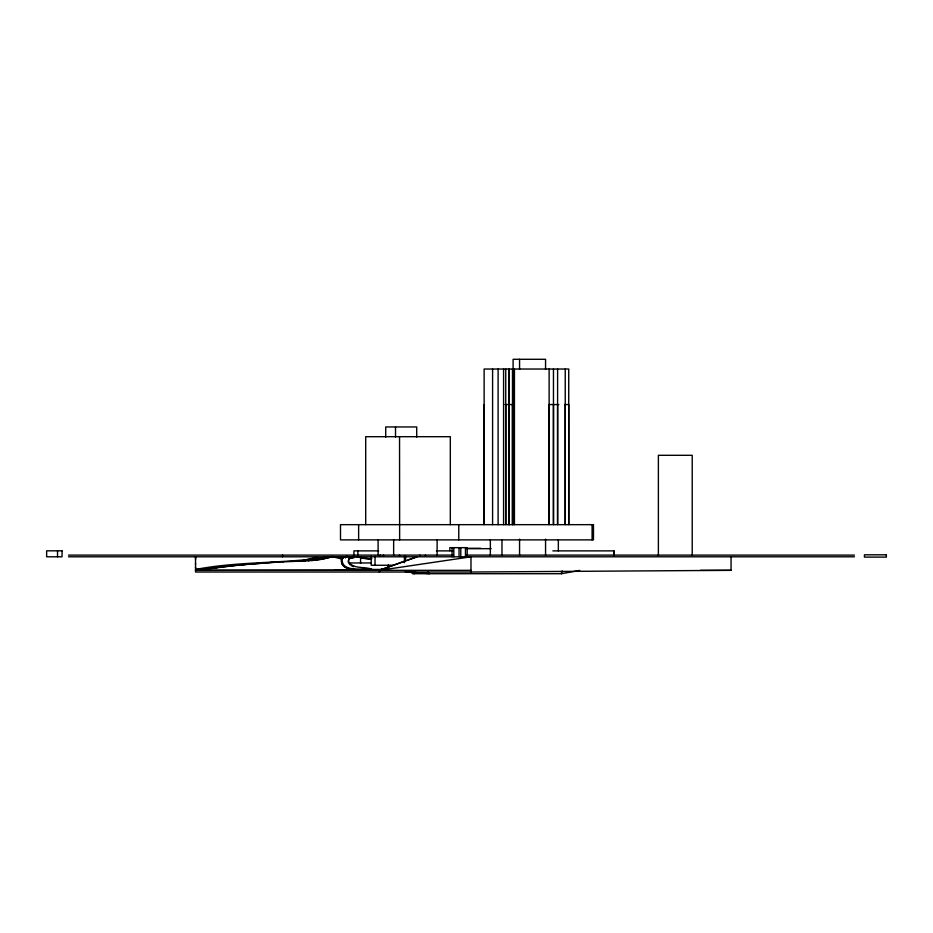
<?xml version="1.0" encoding="UTF-8"?>
<svg xmlns="http://www.w3.org/2000/svg" width="933" height="933" viewBox="0 0 933 933"><rect width="100%" height="100%" fill="white"/><g stroke="black" fill="none" stroke-linecap="round" stroke-linejoin="round"><path stroke-width="1.4" d="M195.545 567.789L195.545 566.949M195.545 564.418L195.545 563.567M195.545 559.52L195.545 556.803L195.545 572.022L470.978 572.022L731.064 570.331L731.064 556.803M331.46 556.803L342.166 556.803C338.457 565.176 347.146 569.643 354.237 569.538M492.589 524.661L492.589 369.025M498.105 524.661L498.105 369.025M503.587 524.661L503.587 369.025M505.744 369.025L505.744 524.661L505.733 404.549M509.045 524.661L509.045 369.025M509.15 369.025L509.15 524.661L509.056 404.549M512.485 369.025L512.485 524.661L512.474 404.549M514.433 524.661L514.433 369.025M549.129 369.025L549.129 524.661L549.14 404.549M553.467 369.025L553.467 524.661L553.479 404.549M557.596 369.025L557.596 524.661L557.607 404.549M565.235 369.025L565.235 524.661L565.246 404.549M388.303 568.255L388.431 564.792M341.688 561.631C341.326 567.987 349.957 568.908 354.575 569.562M414.835 570.949L414.392 573.713L408.269 571.462M379.299 572.022L380.163 569.981M562.121 570.891L561.468 573.713L412.421 573.713M371.777 558.587C367.066 561.818 349.059 550.505 348.359 561.246C352.522 569.562 364.64 566.191 371.905 569.282C363.042 568.255 341.233 572.652 342.166 559.077L332.824 556.803L320.451 559.462L308.531 560.815M342.912 558.435L343.507 557.549L343.099 558.132M343.099 557.281L343.507 556.698M380.256 569.923L403.826 561.433M379.591 570.331L470.978 556.803L470.978 572.022M408.024 559.963L417.051 556.803L381.107 569.748L334.655 569.748L383.988 569.41M317.395 557.129L299.994 561.246M330.434 556.558C285.906 563.964 240.084 560.861 195.545 569.48L200.292 569.223M323.133 558.995L332.824 556.465M351.1 556.919L352.359 556.674L352.359 557.526L348.837 558.995L348.359 562.098M579.708 570.413L561.468 573.713L561.468 572.582M323.04 559.007L311.797 560.546M470.978 570.331L195.545 570.331L242.183 564.698L278.326 562.063M335.04 570.203L195.545 570.331L216.456 567.567M195.545 570.331L226.824 566.331M226.602 566.354L247.56 564.185M237.017 565.211L273.287 562.307M308.625 560.803L283.131 561.853M305.103 561.025L297.161 561.374M278.139 562.074L283.305 561.853M504.963 404.549L513.103 404.549M549.001 404.549L558.879 404.549M564.512 404.549L568.745 404.549L568.745 524.661L568.733 369.025L484.134 369.025L484.134 524.661L484.145 404.549M466.255 548.336L480.67 548.336M466.757 548.662L491.12 548.662M378.681 550.878L353.922 550.878L353.922 555.613M436.399 550.878L452.96 550.878M552.849 550.878L614.194 550.878L614.194 555.613M68.517 555.112L453.59 555.112M466.512 555.112L854.43 555.112M347.939 556.686L344.627 556.674M68.517 556.791L854.43 556.791M349.047 557.526L352.359 557.526M350.272 562.961L370.518 562.961M392.466 565.258L371.217 565.258L371.217 556.231M700.496 570.331L731.064 570.331M381.096 569.363L383.778 569.608M405.26 571.544L429.437 573.713L427.885 571.602M363.089 568.477L365.06 568.71M371.626 558.879L360.57 557.526L360.57 563.462M352.709 566.378L353.607 566.716M351.216 565.631L351.916 566.016M350.073 564.827L348.487 562.576M692.216 555.392L692.216 455.304L658.383 455.304L658.383 555.392M613.856 550.878L613.856 555.613M592.093 524.661L592.093 539.88M558.342 539.601L558.342 550.878M545.56 369.433L545.56 359.287L513.103 359.287L513.103 524.649M545.56 539.146L545.56 555.112M519.564 359.287L519.564 369.433M519.564 539.146L519.564 555.112M501.977 539.601L501.977 555.112M490.35 539.601L490.35 555.112M467.2 556.791L467.2 547.659L449.823 547.659L449.823 550.703M465.462 547.659L465.462 556.791M460.785 547.659L460.785 556.791M459.036 547.659L459.036 556.791M458.768 524.661L458.768 539.88M453.811 547.659L453.811 556.791M452.073 547.659L452.073 556.791M450.312 524.661L450.312 436.691L365.701 436.691L365.701 524.661M437.122 539.601L437.122 555.112M425.436 555.112L425.436 555.951M419.873 555.112L419.873 555.951M416.724 437.145L416.724 426.952L385.714 426.952L385.714 437.145M405.645 556.371L405.645 560.908M404.432 556.371L404.432 562.716M399.639 539.88L399.546 436.691M399.487 555.112L399.487 555.951M395.522 426.952L395.522 437.145M393.644 539.601L393.644 555.112M383.486 555.112L383.486 555.951M380.302 555.112L380.302 555.951M378.11 539.601L378.11 555.112M375.031 556.371L375.031 565.258M358.634 524.661L358.634 539.88M357.864 550.878L357.864 555.613M348.779 556.803L348.779 558.249M342.166 556.803L342.166 558.902M282.606 555.112L282.606 556.791M57.531 550.82L57.531 556.791M351.088 558.144A74.978 8.84 14.2 0 1 353.969 557.806M349.362 557.654A92.542 11.044 13.8 0 0 348.93 558.062A106.595 12.327 10.3 0 0 348.895 558.272M345.303 557.946A550.272 48.434 -20.7 0 1 347.006 555.87M593.47 524.661L340.498 524.661L340.498 539.88L593.47 539.88L593.47 524.661M62.033 550.82L46.65 550.82L46.65 556.791L62.033 556.791L62.033 550.82M886.35 554.808L864.448 554.808L864.448 557.106L886.35 557.106L886.35 554.808"/></g></svg>
